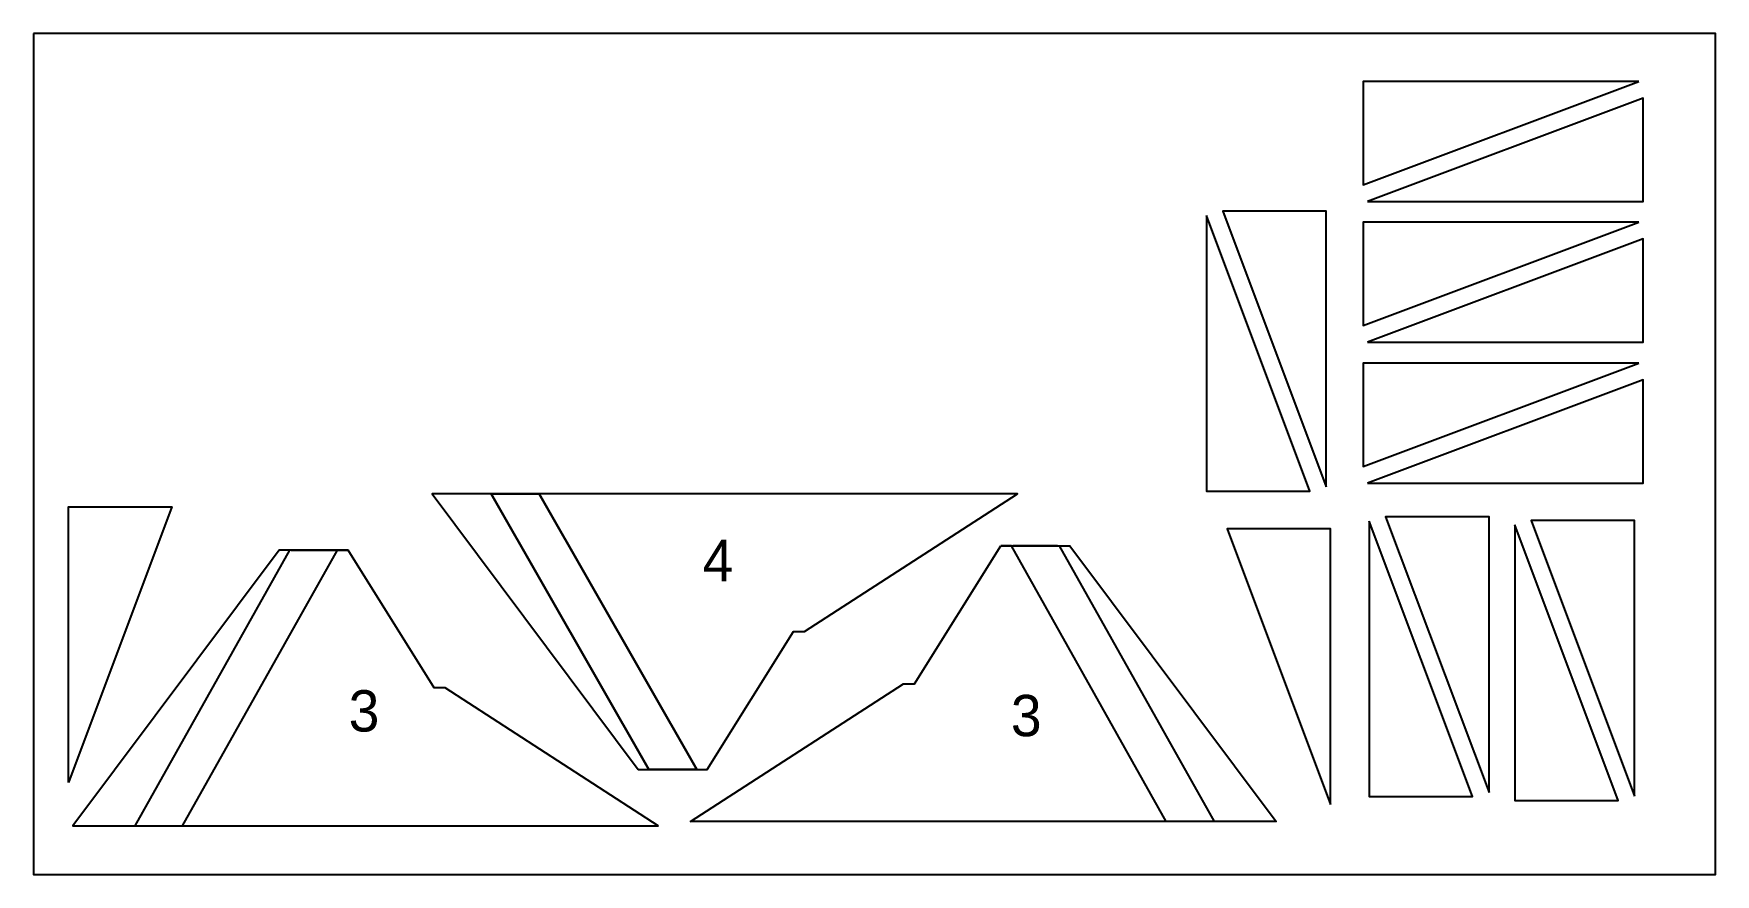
# Model space of a CAD drawing. Header units: millimetres. Extents: x 29916 to 32356, y -65209 to -63989.
import ezdxf

# ---------------------------------------------------------------- set-up
doc = ezdxf.new("R2010")
doc.units = ezdxf.units.MM
doc.layers.add('SOURCE_CURVES', color=7, linetype='Continuous')
doc.layers.add('SOURCE_LABELS', color=5, linetype='Continuous')

msp = doc.modelspace()

# ---------------------------------------------------------------- linework, layer by layer
at = {"layer": 'SOURCE_CURVES'}
for points in [[(29916.1, -63988.7), (29916.1, -65208.7), (32356.1, -65208.7), (32356.1, -63988.7), (29916.1, -63988.7)], [(32245.1, -64058.3), (31845.1, -64058.3), (31845.1, -64208.3), (32245.1, -64058.3)], [(31851.3, -64232.3), (32251.3, -64232.3), (32251.3, -64082.3), (31851.3, -64232.3)], [(31617.7, -64252.6), (31617.7, -64652.6), (31767.7, -64652.6), (31617.7, -64252.6)], [(31791.6, -64646.5), (31791.6, -64246.5), (31641.6, -64246.5), (31791.6, -64646.5)], [(32245.1, -64262.4), (31845.1, -64262.4), (31845.1, -64412.4), (32245.1, -64262.4)], [(31851.3, -64436.3), (32251.3, -64436.3), (32251.3, -64286.3), (31851.3, -64436.3)], [(32245.1, -64467), (31845.1, -64467), (31845.1, -64617), (32245.1, -64467)], [(31851.3, -64641), (32251.3, -64641), (32251.3, -64491), (31851.3, -64641)], [(30793.4, -65056.3), (30893.4, -65056.3), (31018.4, -64856.3), (31034.4, -64856.3), (31343.4, -64656.3), (30494.1, -64656.3), (30793.4, -65056.3)], [(30580, -64656.3), (30808.7, -65056.3)], [(30878.2, -65056.3), (30808.6, -65056.3), (30580, -64656.3), (30649.5, -64656.3), (30878.2, -65056.3)], [(30878.2, -65056.3), (30649.5, -64656.3)], [(29966.5, -65075.5), (29966.5, -64675.5), (30116.5, -64675.5), (29966.5, -65075.5)], [(31797.8, -65107.1), (31797.8, -64707.1), (31647.8, -64707.1), (31797.8, -65107.1)], [(31853.7, -64695.9), (31853.7, -65095.9), (32003.7, -65095.9), (31853.7, -64695.9)], [(32027.7, -65089.8), (32027.7, -64689.8), (31877.7, -64689.8), (32027.7, -65089.8)], [(32065, -64701.4), (32065, -65101.4), (32215, -65101.4), (32065, -64701.4)], [(32238.9, -65095.3), (32238.9, -64695.3), (32088.9, -64695.3), (32238.9, -65095.3)], [(31319.3, -64732.1), (31419.3, -64732.1), (31718.6, -65132.1), (30869.3, -65132.1), (31178.3, -64932.1), (31194.3, -64932.1), (31319.3, -64732.1)], [(31334.7, -64732.1), (31319.3, -64732.1)], [(31334.7, -64732.1), (31403.9, -64732.1), (31628.7, -65132.1), (31559.4, -65132.1), (31334.7, -64732.1)], [(31559.4, -65132.1), (31334.7, -64732.1)], [(31401.7, -64732.1), (31337, -64732.1)], [(31403.9, -64732.1), (31628.7, -65132.1)], [(30372.2, -64738.1), (30272.2, -64738.1), (29972.9, -65138.1), (30822.2, -65138.1), (30513.2, -64938.1), (30497.2, -64938.1), (30372.2, -64738.1)], [(30287.5, -64738.1), (30062.8, -65138.1)], [(30356.8, -64738.1), (30287.5, -64738.1), (30062.8, -65138.1), (30132.1, -65138.1), (30356.8, -64738.1)], [(30132.1, -65138.1), (30356.8, -64738.1)], [(30289.8, -64738.1), (30354.5, -64738.1)], [(30356.8, -64738.1), (30372.2, -64738.1)]]:
    msp.add_lwpolyline(points, dxfattribs=at)

# ---------------------------------------------------------------- texts
at = {"layer": 'SOURCE_LABELS'}
for s, p in [('4', (30886.7, -64783.2)), ('3', (30373.1, -65001.4)), ('3', (31333.9, -65008.2))]:
    msp.add_text(s, height=60, dxfattribs=at).set_placement(p)

doc.saveas('drawing.dxf')
